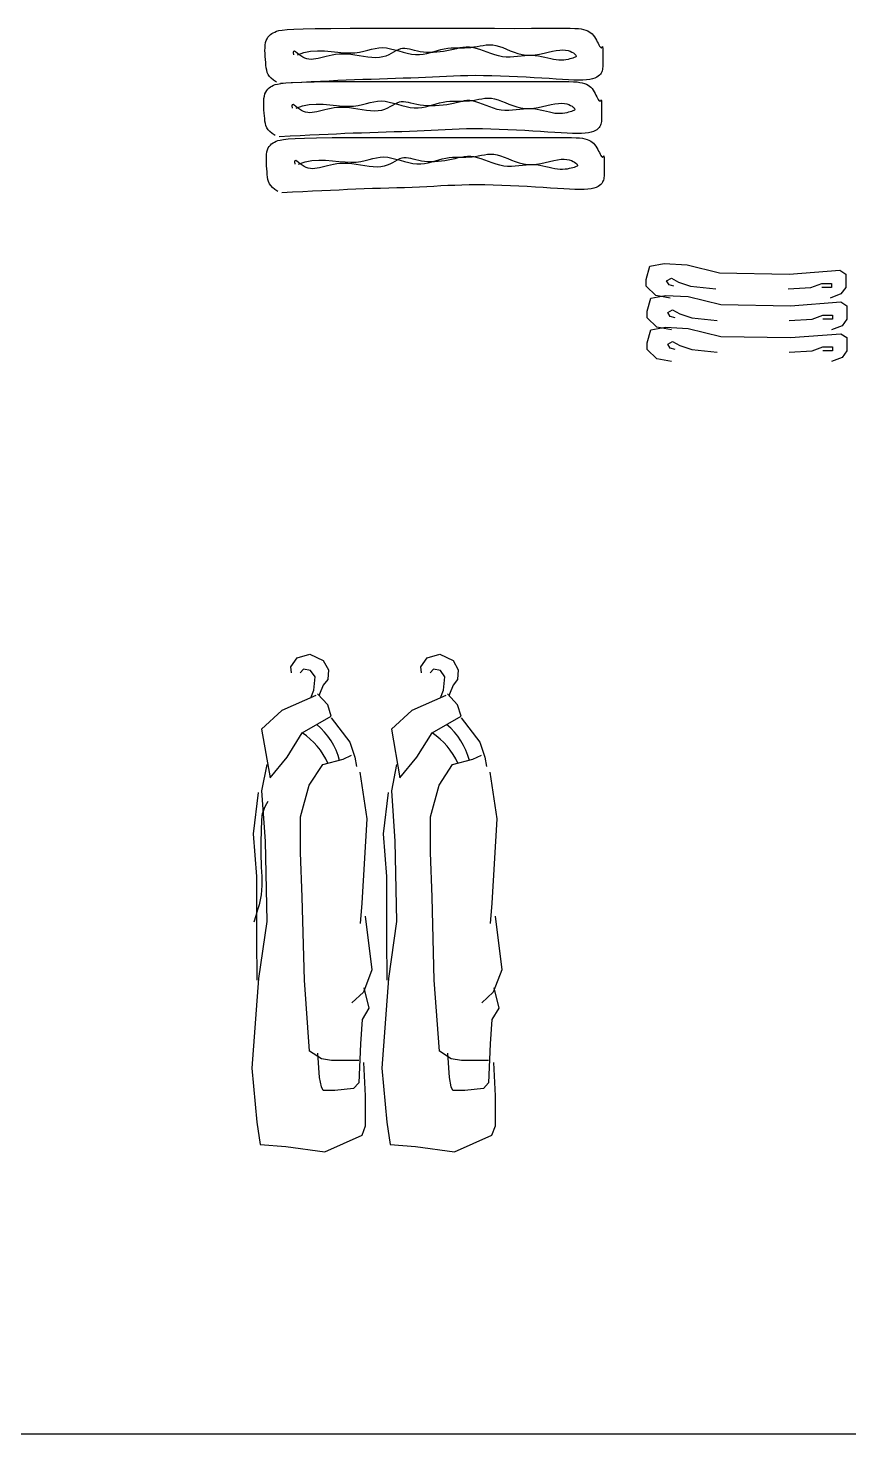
# Model space of a CAD drawing. Header units: inches. Extents: x 8.4 to 50.9, y 14.4 to 39.2.
# Drawn here: x 18.763 to 19.97, y 33.805 to 35.872 of the extents above; entities that cross this region are included whole.
import ezdxf

# ---------------------------------------------------------------- set-up
doc = ezdxf.new("R2010")
doc.units = ezdxf.units.IN
doc.header["$MEASUREMENT"] = 0
doc.layers.add('02', color=2, linetype='Continuous')
doc.layers.add('1', color=1, linetype='Continuous')

msp = doc.modelspace()

# ---------------------------------------------------------------- linework, layer by layer
at = {"layer": '02'}
for p, q in [((19.6717, 35.5028, -0.3429), (19.677, 35.5222, -0.3429)), ((19.677, 35.5222, -0.3429), (19.6982, 35.5261, -0.3429)), ((19.6982, 35.5261, -0.3429), (19.7318, 35.5242, -0.3429)), ((19.7318, 35.5242, -0.3429), (19.7795, 35.5125, -0.3429)), ((19.7795, 35.5125, -0.3429), (19.8821, 35.5106, -0.3429)), ((19.8821, 35.5106, -0.3429), (19.9563, 35.5164, -0.3429)), ((19.9563, 35.5164, -0.3429), (19.9652, 35.5106, -0.3429)), ((19.9652, 35.5106, -0.3429), (19.9652, 35.4911, -0.3429)), ((19.6717, 35.493, -0.3429), (19.6717, 35.5028, -0.3429)), ((19.6858, 35.4794, -0.3429), (19.6717, 35.493, -0.3429)), ((19.7017, 35.5008, -0.3429), (19.7088, 35.5047, -0.3429)), ((19.7053, 35.495, -0.3429), (19.7017, 35.5008, -0.3429)), ((19.7123, 35.493, -0.3429), (19.7053, 35.495, -0.3429)), ((19.7088, 35.5047, -0.3429), (19.7194, 35.4989, -0.3429)), ((19.7194, 35.4989, -0.3429), (19.7371, 35.493, -0.3429)), ((19.7371, 35.493, -0.3429), (19.7742, 35.4892, -0.3429)), ((19.8803, 35.4892, -0.3429), (19.9139, 35.4911, -0.3429)), ((19.9139, 35.4911, -0.3429), (19.9298, 35.4969, -0.3429)), ((19.9298, 35.4969, -0.3429), (19.944, 35.4969, -0.3429)), ((19.944, 35.4911, -0.3429), (19.9298, 35.4911, -0.3429)), ((19.944, 35.4969, -0.3429), (19.944, 35.4911, -0.3429)), ((19.9652, 35.4911, -0.3429), (19.9581, 35.4814, -0.3429)), ((19.6734, 35.4561, -0.3429), (19.6787, 35.4755, -0.3429)), ((19.6787, 35.4755, -0.3429), (19.7, 35.4794, -0.3429)), ((19.707, 35.4755, -0.3429), (19.6858, 35.4794, -0.3429)), ((19.7, 35.4794, -0.3429), (19.7335, 35.4775, -0.3429)), ((19.7335, 35.4775, -0.3429), (19.7813, 35.4658, -0.3429)), ((19.8838, 35.4639, -0.3429), (19.9581, 35.4697, -0.3429)), ((19.9581, 35.4814, -0.3429), (19.9422, 35.4755, -0.3429)), ((19.9581, 35.4697, -0.3429), (19.9669, 35.4639, -0.3429)), ((19.6734, 35.4464, -0.3429), (19.6734, 35.4561, -0.3429)), ((19.7035, 35.4541, -0.3429), (19.7106, 35.458, -0.3429)), ((19.707, 35.4483, -0.3429), (19.7035, 35.4541, -0.3429)), ((19.7141, 35.4464, -0.3429), (19.707, 35.4483, -0.3429)), ((19.7106, 35.458, -0.3429), (19.7212, 35.4522, -0.3429)), ((19.7212, 35.4522, -0.3429), (19.7389, 35.4464, -0.3429)), ((19.7813, 35.4658, -0.3429), (19.8838, 35.4639, -0.3429)), ((19.9157, 35.4444, -0.3429), (19.9316, 35.4503, -0.3429)), ((19.9316, 35.4503, -0.3429), (19.9457, 35.4503, -0.3429)), ((19.9457, 35.4503, -0.3429), (19.9457, 35.4444, -0.3429)), ((19.9669, 35.4639, -0.3429), (19.9669, 35.4444, -0.3429)), ((19.6876, 35.4328, -0.3429), (19.6734, 35.4464, -0.3429)), ((19.6734, 35.4094, -0.3429), (19.6787, 35.4289, -0.3429)), ((19.6787, 35.4289, -0.3429), (19.7, 35.4328, -0.3429)), ((19.7088, 35.4289, -0.3429), (19.6876, 35.4328, -0.3429)), ((19.7, 35.4328, -0.3429), (19.7335, 35.4308, -0.3429)), ((19.7335, 35.4308, -0.3429), (19.7813, 35.4191, -0.3429)), ((19.7389, 35.4464, -0.3429), (19.776, 35.4425, -0.3429)), ((19.8821, 35.4425, -0.3429), (19.9157, 35.4444, -0.3429)), ((19.9457, 35.4444, -0.3429), (19.9316, 35.4444, -0.3429)), ((19.9599, 35.4347, -0.3429), (19.944, 35.4289, -0.3429)), ((19.9669, 35.4444, -0.3429), (19.9599, 35.4347, -0.3429)), ((19.6734, 35.3997, -0.3429), (19.6734, 35.4094, -0.3429)), ((19.7035, 35.4075, -0.3429), (19.7106, 35.4114, -0.3429)), ((19.707, 35.4016, -0.3429), (19.7035, 35.4075, -0.3429)), ((19.7106, 35.4114, -0.3429), (19.7212, 35.4055, -0.3429)), ((19.7813, 35.4191, -0.3429), (19.8838, 35.4172, -0.3429)), ((19.8838, 35.4172, -0.3429), (19.9581, 35.423, -0.3429)), ((19.9581, 35.423, -0.3429), (19.9669, 35.4172, -0.3429)), ((19.9669, 35.4172, -0.3429), (19.9669, 35.3977, -0.3429)), ((19.6876, 35.3861, -0.3429), (19.6734, 35.3997, -0.3429)), ((19.7088, 35.3822, -0.3429), (19.6876, 35.3861, -0.3429)), ((19.7141, 35.3997, -0.3429), (19.707, 35.4016, -0.3429)), ((19.7212, 35.4055, -0.3429), (19.7389, 35.3997, -0.3429)), ((19.7389, 35.3997, -0.3429), (19.776, 35.3958, -0.3429)), ((19.8821, 35.3958, -0.3429), (19.9157, 35.3977, -0.3429)), ((19.9157, 35.3977, -0.3429), (19.9316, 35.4036, -0.3429)), ((19.9316, 35.4036, -0.3429), (19.9457, 35.4036, -0.3429)), ((19.9457, 35.3977, -0.3429), (19.9316, 35.3977, -0.3429)), ((19.9599, 35.388, -0.3429), (19.944, 35.3822, -0.3429)), ((19.9457, 35.4036, -0.3429), (19.9457, 35.3977, -0.3429)), ((19.9669, 35.3977, -0.3429), (19.9599, 35.388, -0.3429)), ((19.1492, 34.9331), (19.1586, 34.9464)), ((19.1504, 34.9246), (19.1492, 34.9331)), ((19.1586, 34.9464), (19.1773, 34.9516)), ((19.1773, 34.9516), (19.1969, 34.9423)), ((19.1969, 34.9423), (19.2044, 34.929)), ((19.3402, 34.9331), (19.3496, 34.9464)), ((19.3414, 34.9246), (19.3402, 34.9331)), ((19.3496, 34.9464), (19.3683, 34.9516)), ((19.3683, 34.9516), (19.3879, 34.9423)), ((19.3879, 34.9423), (19.3954, 34.929)), ((19.1679, 34.93), (19.163, 34.9246)), ((19.1782, 34.9279), (19.1679, 34.93)), ((19.1848, 34.9187), (19.1782, 34.9279)), ((19.1829, 34.8991), (19.1848, 34.9187)), ((19.2034, 34.9146), (19.1969, 34.9063)), ((19.2044, 34.929), (19.2034, 34.9146)), ((19.3589, 34.93), (19.354, 34.9246)), ((19.3692, 34.9279), (19.3589, 34.93)), ((19.3757, 34.9187), (19.3692, 34.9279)), ((19.3739, 34.8991), (19.3757, 34.9187)), ((19.3944, 34.9146), (19.3879, 34.9063)), ((19.3954, 34.929), (19.3944, 34.9146)), ((19.1861, 34.8909), (19.1362, 34.869)), ((19.1784, 34.8875), (19.1829, 34.8991)), ((19.2035, 34.8772), (19.1886, 34.8936)), ((19.1913, 34.893), (19.1911, 34.8909)), ((19.1969, 34.9063), (19.1913, 34.893)), ((19.3771, 34.8909), (19.3272, 34.869)), ((19.3694, 34.8875), (19.3739, 34.8991)), ((19.3945, 34.8772), (19.3796, 34.8936)), ((19.3823, 34.893), (19.3821, 34.8909)), ((19.3879, 34.9063), (19.3823, 34.893)), ((19.2085, 34.8607), (19.2035, 34.8772)), ((19.3995, 34.8607), (19.3945, 34.8772)), ((19.1362, 34.869), (19.1063, 34.8415)), ((19.1661, 34.836), (19.2085, 34.8607)), ((19.2085, 34.858), (19.236, 34.8223)), ((19.3272, 34.869), (19.2973, 34.8415)), ((19.3571, 34.836), (19.3995, 34.8607)), ((19.3995, 34.858), (19.427, 34.8223)), ((19.1063, 34.8415), (19.1187, 34.7702)), ((19.1437, 34.8004), (19.1661, 34.836)), ((19.2973, 34.8415), (19.3097, 34.7702)), ((19.3347, 34.8004), (19.3571, 34.836)), ((19.236, 34.8223), (19.2435, 34.8004)), ((19.427, 34.8223), (19.4345, 34.8004)), ((19.1138, 34.7894), (19.1063, 34.751)), ((19.1187, 34.7702), (19.1437, 34.8004)), ((19.1761, 34.7592), (19.1961, 34.7894)), ((19.1961, 34.7894), (19.226, 34.7976)), ((19.226, 34.7976), (19.2385, 34.8031)), ((19.2435, 34.8004), (19.246, 34.7866)), ((19.3048, 34.7894), (19.2973, 34.751)), ((19.3097, 34.7702), (19.3347, 34.8004)), ((19.3671, 34.7592), (19.3871, 34.7894)), ((19.3871, 34.7894), (19.417, 34.7976)), ((19.417, 34.7976), (19.4295, 34.8031)), ((19.4345, 34.8004), (19.4369, 34.7866)), ((19.2509, 34.7784), (19.2609, 34.7098)), ((19.4419, 34.7784), (19.4519, 34.7098)), ((19.1013, 34.7482), (19.0938, 34.6879)), ((19.1063, 34.751), (19.1113, 34.6769)), ((19.1636, 34.7126), (19.1761, 34.7592)), ((19.2923, 34.7482), (19.2848, 34.6879)), ((19.2973, 34.751), (19.3023, 34.6769)), ((19.3546, 34.7126), (19.3671, 34.7592)), ((19.1102, 34.7251), (19.109, 34.7222)), ((19.1116, 34.7283), (19.1102, 34.7251)), ((19.1133, 34.7317), (19.1116, 34.7283)), ((19.1152, 34.7352), (19.1133, 34.7317)), ((19.106, 34.7059), (19.1059, 34.7022)), ((19.1062, 34.7091), (19.106, 34.7059)), ((19.1064, 34.7119), (19.1062, 34.7091)), ((19.1068, 34.7145), (19.1064, 34.7119)), ((19.1073, 34.717), (19.1068, 34.7145)), ((19.108, 34.7195), (19.1073, 34.717)), ((19.109, 34.7222), (19.108, 34.7195)), ((19.1636, 34.6604), (19.1636, 34.7126)), ((19.2609, 34.7098), (19.2537, 34.5857)), ((19.3546, 34.6604), (19.3546, 34.7126)), ((19.4519, 34.7098), (19.4447, 34.5857)), ((19.0938, 34.6879), (19.0988, 34.6248)), ((19.1054, 34.6871), (19.1053, 34.6809)), ((19.1056, 34.6928), (19.1054, 34.6871)), ((19.1057, 34.6979), (19.1056, 34.6928)), ((19.1059, 34.7022), (19.1057, 34.6979)), ((19.2848, 34.6879), (19.2898, 34.6248)), ((19.1052, 34.6742), (19.1051, 34.6673)), ((19.1051, 34.6673), (19.1051, 34.6601)), ((19.1053, 34.6809), (19.1052, 34.6742)), ((19.1113, 34.6769), (19.1138, 34.5589)), ((19.3023, 34.6769), (19.3048, 34.5589)), ((19.1051, 34.6601), (19.1052, 34.6529)), ((19.1052, 34.6529), (19.1054, 34.6457)), ((19.1054, 34.6457), (19.1057, 34.6387)), ((19.1661, 34.5946), (19.1636, 34.6604)), ((19.3571, 34.5946), (19.3546, 34.6604)), ((19.0988, 34.6248), (19.0988, 34.5342)), ((19.1057, 34.6387), (19.1061, 34.6318)), ((19.1061, 34.6318), (19.1064, 34.625)), ((19.1064, 34.625), (19.1066, 34.6182)), ((19.2898, 34.6248), (19.2898, 34.5342)), ((19.1062, 34.6047), (19.1055, 34.5978)), ((19.1066, 34.6115), (19.1062, 34.6047)), ((19.1066, 34.6182), (19.1066, 34.6115)), ((19.1026, 34.5835), (19.1004, 34.5758)), ((19.1043, 34.5907), (19.1026, 34.5835)), ((19.1055, 34.5978), (19.1043, 34.5907)), ((19.1692, 34.4723), (19.1661, 34.5946)), ((19.2537, 34.5857), (19.2512, 34.5556)), ((19.3602, 34.4723), (19.3571, 34.5946)), ((19.4447, 34.5857), (19.4422, 34.5556)), ((19.0977, 34.5673), (19.0948, 34.5577)), ((19.1004, 34.5758), (19.0977, 34.5673)), ((19.2587, 34.5665), (19.2684, 34.4876)), ((19.4497, 34.5665), (19.4594, 34.4876)), ((19.1138, 34.5589), (19.1018, 34.475)), ((19.3048, 34.5589), (19.2928, 34.475)), ((19.0988, 34.5342), (19.0993, 34.4723)), ((19.2898, 34.5342), (19.2903, 34.4723)), ((19.2684, 34.4876), (19.2559, 34.4547)), ((19.4594, 34.4876), (19.4469, 34.4547)), ((19.1018, 34.475), (19.0919, 34.3433)), ((19.1767, 34.368), (19.1692, 34.4723)), ((19.2565, 34.4613), (19.264, 34.4311)), ((19.2928, 34.475), (19.2829, 34.3433)), ((19.3677, 34.368), (19.3602, 34.4723)), ((19.4475, 34.4613), (19.455, 34.4311)), ((19.2559, 34.4547), (19.239, 34.4394)), ((19.4469, 34.4547), (19.43, 34.4394)), ((19.254, 34.4147), (19.2515, 34.379)), ((19.264, 34.4311), (19.254, 34.4147)), ((19.445, 34.4147), (19.4425, 34.379)), ((19.455, 34.4311), (19.445, 34.4147)), ((19.2515, 34.379), (19.249, 34.3214)), ((19.4425, 34.379), (19.44, 34.3214)), ((19.1941, 34.357), (19.1767, 34.368)), ((19.1916, 34.3296), (19.1891, 34.3653)), ((19.2091, 34.3543), (19.1941, 34.357)), ((19.249, 34.3543), (19.2091, 34.3543)), ((19.3851, 34.357), (19.3677, 34.368)), ((19.3826, 34.3296), (19.3801, 34.3653)), ((19.4001, 34.3543), (19.3851, 34.357)), ((19.44, 34.3543), (19.4001, 34.3543)), ((19.0919, 34.3433), (19.0993, 34.2638)), ((19.259, 34.3022), (19.2565, 34.3516)), ((19.2829, 34.3433), (19.2903, 34.2638)), ((19.45, 34.3022), (19.4475, 34.3516)), ((19.1941, 34.3159), (19.1916, 34.3296)), ((19.1966, 34.3104), (19.1941, 34.3159)), ((19.2415, 34.3131), (19.2141, 34.3104)), ((19.249, 34.3214), (19.2415, 34.3131)), ((19.3851, 34.3159), (19.3826, 34.3296)), ((19.3876, 34.3104), (19.3851, 34.3159)), ((19.4325, 34.3131), (19.4051, 34.3104)), ((19.44, 34.3214), (19.4325, 34.3131)), ((19.2141, 34.3104), (19.1966, 34.3104)), ((19.259, 34.2583), (19.259, 34.3022)), ((19.4051, 34.3104), (19.3876, 34.3104)), ((19.45, 34.2583), (19.45, 34.3022)), ((19.0993, 34.2638), (19.1043, 34.2308)), ((19.254, 34.2446), (19.259, 34.2583)), ((19.2903, 34.2638), (19.2953, 34.2308)), ((19.445, 34.2446), (19.45, 34.2583)), ((19.1043, 34.2308), (19.1418, 34.2281)), ((19.1991, 34.2199), (19.254, 34.2446)), ((19.2953, 34.2308), (19.3327, 34.2281)), ((19.3901, 34.2199), (19.445, 34.2446)), ((19.1418, 34.2281), (19.1991, 34.2199)), ((19.3327, 34.2281), (19.3901, 34.2199))]:
    msp.add_line(p, q, dxfattribs=at)
for points in [[(19.1282, 35.7929), (19.1237, 35.7958), (19.1203, 35.7986), (19.1177, 35.8014), (19.1158, 35.8043), (19.1146, 35.8073), (19.1137, 35.8105), (19.1131, 35.8139), (19.1127, 35.8177), (19.1123, 35.8217), (19.1119, 35.826), (19.1116, 35.8304), (19.1113, 35.8349), (19.1112, 35.8393), (19.1113, 35.8435), (19.1116, 35.8474), (19.1122, 35.851), (19.1131, 35.8541), (19.1142, 35.8568), (19.1156, 35.8591), (19.1172, 35.8611), (19.1191, 35.8628), (19.1211, 35.8642), (19.1233, 35.8655), (19.1256, 35.8666), (19.1282, 35.8677), (19.1316, 35.8686), (19.1365, 35.8694), (19.1436, 35.8702), (19.1536, 35.8708), (19.1673, 35.8713), (19.1852, 35.8717), (19.2081, 35.872), (19.2365, 35.8722), (19.2691, 35.8723), (19.3047, 35.8723), (19.3418, 35.8723), (19.3791, 35.8722), (19.4152, 35.8721), (19.4487, 35.8721), (19.4783, 35.872), (19.5029, 35.8721), (19.5227, 35.8721), (19.5384, 35.8722), (19.5505, 35.8722), (19.5598, 35.8721), (19.5667, 35.8719), (19.572, 35.8716), (19.5761, 35.8711), (19.5797, 35.8704), (19.5829, 35.8695), (19.5857, 35.8683), (19.5881, 35.867), (19.5903, 35.8655), (19.5923, 35.8637), (19.594, 35.8618), (19.5956, 35.8596), (19.5971, 35.8572), (19.5985, 35.8548), (19.5998, 35.8523), (19.6011, 35.85), (19.6022, 35.8478), (19.6032, 35.846), (19.6041, 35.8446), (19.6049, 35.8437), (19.6055, 35.8433), (19.6061, 35.8435), (19.6065, 35.8439), (19.6069, 35.8445), (19.6072, 35.8449), (19.6074, 35.8452), (19.6076, 35.845), (19.6077, 35.8443), (19.6078, 35.8429), (19.6079, 35.8408), (19.608, 35.8383), (19.608, 35.8354), (19.608, 35.8323), (19.608, 35.8291), (19.608, 35.8259), (19.608, 35.8229), (19.608, 35.8202), (19.608, 35.8177), (19.6079, 35.8155), (19.6077, 35.8134), (19.6074, 35.8115), (19.607, 35.8097), (19.6063, 35.808), (19.6055, 35.8063), (19.6044, 35.8047), (19.603, 35.803), (19.6012, 35.8015), (19.599, 35.8), (19.5962, 35.7987), (19.5929, 35.7976), (19.5889, 35.7968), (19.5841, 35.7961), (19.5786, 35.7958), (19.5722, 35.7957), (19.5651, 35.7959), (19.5573, 35.7962), (19.5486, 35.7967), (19.5393, 35.7973), (19.5292, 35.798), (19.5184, 35.7987), (19.507, 35.7994), (19.495, 35.8001), (19.4827, 35.8007), (19.4701, 35.8013), (19.4575, 35.8018), (19.445, 35.8022), (19.4327, 35.8024), (19.4209, 35.8025), (19.4096, 35.8024), (19.3987, 35.8022), (19.3882, 35.8018), (19.378, 35.8014), (19.3678, 35.8009), (19.3576, 35.8004), (19.3472, 35.7998), (19.3367, 35.7993), (19.3258, 35.7989), (19.3145, 35.7985), (19.303, 35.7981), (19.2913, 35.7977), (19.2794, 35.7974), (19.2673, 35.797), (19.2552, 35.7966), (19.243, 35.7961), (19.2308, 35.7956), (19.2184, 35.7951), (19.2058, 35.7945), (19.1928, 35.7938), (19.1792, 35.7932), (19.1649, 35.7925), (19.1499, 35.7918), (19.1339, 35.791)], [(19.1588, 35.8331), (19.1684, 35.8366), (19.1783, 35.8384), (19.1884, 35.8391), (19.1985, 35.8389), (19.2085, 35.8381), (19.2181, 35.8371), (19.2272, 35.8362), (19.2356, 35.8358), (19.2432, 35.8361), (19.2501, 35.837), (19.2564, 35.8383), (19.2623, 35.8398), (19.2678, 35.8413), (19.2732, 35.8425), (19.2786, 35.8434), (19.2841, 35.8437), (19.2899, 35.8432), (19.2958, 35.8421), (19.3019, 35.8405), (19.3081, 35.8388), (19.3143, 35.837), (19.3205, 35.8354), (19.3266, 35.8342), (19.3326, 35.8335), (19.3384, 35.8334), (19.3439, 35.834), (19.3494, 35.8351), (19.3546, 35.8364), (19.3598, 35.838), (19.3649, 35.8395), (19.3699, 35.8409), (19.3749, 35.8421), (19.3799, 35.8428), (19.3849, 35.8433), (19.3899, 35.8435), (19.3948, 35.8435), (19.3996, 35.8435), (19.4045, 35.8435), (19.4092, 35.8436), (19.4139, 35.844), (19.4185, 35.8446), (19.423, 35.8454), (19.4276, 35.8462), (19.4321, 35.847), (19.4366, 35.8475), (19.4413, 35.8478), (19.446, 35.8476), (19.4508, 35.8468), (19.4558, 35.8455), (19.4609, 35.8436), (19.4662, 35.8414), (19.4717, 35.8391), (19.4774, 35.8368), (19.4832, 35.8349), (19.4892, 35.8334), (19.4955, 35.8325), (19.5019, 35.8324), (19.5084, 35.833), (19.515, 35.834), (19.5215, 35.8354), (19.5277, 35.8368), (19.5338, 35.8382), (19.5394, 35.8394), (19.5446, 35.8401), (19.5492, 35.8403), (19.5533, 35.84), (19.5568, 35.8393), (19.5599, 35.8384), (19.5625, 35.8372), (19.5646, 35.8359), (19.5663, 35.8346), (19.5675, 35.8335), (19.5684, 35.8325), (19.5689, 35.8317), (19.569, 35.831), (19.5688, 35.8304), (19.5681, 35.8299), (19.5671, 35.8294), (19.5658, 35.8289), (19.564, 35.8283), (19.5619, 35.8277), (19.5595, 35.827), (19.5568, 35.8264), (19.5538, 35.8258), (19.5505, 35.8254), (19.547, 35.8252), (19.5433, 35.8252), (19.5395, 35.8255), (19.5355, 35.8261), (19.5313, 35.827), (19.527, 35.8281), (19.5225, 35.8292), (19.5179, 35.8303), (19.5132, 35.8312), (19.5084, 35.8318), (19.5034, 35.8322), (19.4984, 35.8321), (19.4932, 35.8317), (19.4879, 35.8311), (19.4825, 35.8305), (19.4771, 35.83), (19.4715, 35.8297), (19.466, 35.8297), (19.4604, 35.8303), (19.4547, 35.8314), (19.4491, 35.833), (19.4435, 35.8349), (19.4379, 35.837), (19.4324, 35.839), (19.4271, 35.8409), (19.4218, 35.8425), (19.4167, 35.8437), (19.4117, 35.8442), (19.4069, 35.8442), (19.4022, 35.8438), (19.3976, 35.8431), (19.393, 35.8421), (19.3883, 35.841), (19.3836, 35.8399), (19.3788, 35.8389), (19.3739, 35.838), (19.3688, 35.8373), (19.3638, 35.8368), (19.3587, 35.8366), (19.3537, 35.8365), (19.3488, 35.8366), (19.3441, 35.837), (19.3395, 35.8376), (19.3353, 35.8384), (19.3312, 35.8394), (19.3274, 35.8403), (19.3237, 35.8412), (19.3202, 35.8419), (19.3168, 35.8423), (19.3135, 35.8423), (19.3103, 35.8417), (19.3071, 35.8406), (19.3038, 35.839), (19.3004, 35.8371), (19.2969, 35.8351), (19.2931, 35.8331), (19.289, 35.8313), (19.2846, 35.8299), (19.2797, 35.829), (19.2743, 35.8287), (19.2685, 35.829), (19.2624, 35.8296), (19.2561, 35.8306), (19.2498, 35.8316), (19.2434, 35.8327), (19.2372, 35.8335), (19.2312, 35.8341), (19.2255, 35.8342), (19.2201, 35.834), (19.215, 35.8335), (19.2102, 35.8327), (19.2056, 35.8318), (19.2013, 35.8307), (19.1971, 35.8297), (19.1932, 35.8287), (19.1895, 35.8278), (19.1859, 35.8271), (19.1825, 35.8266), (19.1792, 35.8264), (19.1759, 35.8265), (19.1728, 35.827), (19.1698, 35.828), (19.1668, 35.8295), (19.1638, 35.8314), (19.161, 35.8336), (19.1584, 35.8357), (19.1562, 35.8373), (19.1544, 35.8382), (19.1533, 35.8381), (19.1528, 35.8365), (19.153, 35.8331)], [(19.1263, 35.7145), (19.1218, 35.7173), (19.1183, 35.7201), (19.1158, 35.7229), (19.1139, 35.7258), (19.1126, 35.7289), (19.1118, 35.732), (19.1112, 35.7355), (19.1108, 35.7392), (19.1104, 35.7432), (19.11, 35.7475), (19.1096, 35.752), (19.1094, 35.7564), (19.1093, 35.7608), (19.1094, 35.765), (19.1097, 35.769), (19.1103, 35.7725), (19.1112, 35.7757), (19.1123, 35.7783), (19.1137, 35.7806), (19.1153, 35.7826), (19.1172, 35.7843), (19.1192, 35.7858), (19.1214, 35.787), (19.1237, 35.7882), (19.1263, 35.7892), (19.1297, 35.7901), (19.1346, 35.791), (19.1417, 35.7917), (19.1517, 35.7923), (19.1653, 35.7929), (19.1833, 35.7933), (19.2062, 35.7936), (19.2345, 35.7938), (19.2672, 35.7939), (19.3027, 35.7939), (19.3399, 35.7938), (19.3772, 35.7938), (19.4133, 35.7937), (19.4468, 35.7936), (19.4764, 35.7936), (19.5009, 35.7936), (19.5208, 35.7937), (19.5364, 35.7937), (19.5486, 35.7937), (19.5579, 35.7936), (19.5648, 35.7935), (19.5701, 35.7931), (19.5742, 35.7926), (19.5778, 35.7919), (19.581, 35.791), (19.5838, 35.7899), (19.5862, 35.7886), (19.5884, 35.787), (19.5903, 35.7853), (19.5921, 35.7833), (19.5937, 35.7811), (19.5952, 35.7788), (19.5966, 35.7763), (19.5979, 35.7739), (19.5992, 35.7715), (19.6003, 35.7693), (19.6013, 35.7675), (19.6022, 35.7661), (19.6029, 35.7652), (19.6036, 35.7649), (19.6042, 35.765), (19.6046, 35.7655), (19.605, 35.766), (19.6053, 35.7665), (19.6055, 35.7667), (19.6057, 35.7666), (19.6058, 35.7658), (19.6059, 35.7644), (19.606, 35.7624), (19.6061, 35.7598), (19.6061, 35.7569), (19.6061, 35.7538), (19.6061, 35.7506), (19.6061, 35.7475), (19.6061, 35.7445), (19.6061, 35.7417), (19.6061, 35.7393), (19.606, 35.737), (19.6058, 35.735), (19.6055, 35.7331), (19.6051, 35.7313), (19.6044, 35.7296), (19.6036, 35.7279), (19.6025, 35.7262), (19.6011, 35.7246), (19.5993, 35.723), (19.5971, 35.7216), (19.5943, 35.7203), (19.591, 35.7192), (19.587, 35.7183), (19.5822, 35.7177), (19.5767, 35.7173), (19.5703, 35.7173), (19.5632, 35.7174), (19.5553, 35.7178), (19.5467, 35.7182), (19.5374, 35.7188), (19.5273, 35.7195), (19.5165, 35.7202), (19.5051, 35.7209), (19.4931, 35.7216), (19.4808, 35.7223), (19.4682, 35.7229), (19.4556, 35.7234), (19.4431, 35.7237), (19.4308, 35.724), (19.419, 35.7241), (19.4077, 35.724), (19.3968, 35.7237), (19.3863, 35.7234), (19.376, 35.7229), (19.3659, 35.7224), (19.3557, 35.7219), (19.3453, 35.7214), (19.3348, 35.7209), (19.3238, 35.7204), (19.3126, 35.72), (19.3011, 35.7196), (19.2894, 35.7193), (19.2775, 35.7189), (19.2654, 35.7185), (19.2533, 35.7181), (19.2411, 35.7177), (19.2288, 35.7172), (19.2165, 35.7166), (19.2039, 35.716), (19.1908, 35.7154), (19.1773, 35.7147), (19.163, 35.714), (19.148, 35.7133), (19.132, 35.7126)], [(19.1569, 35.7547), (19.1664, 35.7581), (19.1764, 35.76), (19.1865, 35.7606), (19.1966, 35.7604), (19.2066, 35.7596), (19.2162, 35.7586), (19.2253, 35.7578), (19.2337, 35.7574), (19.2413, 35.7577), (19.2482, 35.7586), (19.2545, 35.7599), (19.2604, 35.7614), (19.2659, 35.7628), (19.2713, 35.7641), (19.2767, 35.765), (19.2822, 35.7652), (19.288, 35.7647), (19.2939, 35.7636), (19.3, 35.7621), (19.3062, 35.7603), (19.3124, 35.7586), (19.3186, 35.7569), (19.3247, 35.7557), (19.3307, 35.755), (19.3364, 35.755), (19.342, 35.7556), (19.3474, 35.7566), (19.3527, 35.758), (19.3579, 35.7595), (19.363, 35.761), (19.368, 35.7625), (19.373, 35.7636), (19.378, 35.7644), (19.383, 35.7648), (19.3879, 35.765), (19.3929, 35.765), (19.3977, 35.765), (19.4025, 35.765), (19.4073, 35.7652), (19.412, 35.7655), (19.4166, 35.7661), (19.4211, 35.7669), (19.4256, 35.7677), (19.4302, 35.7685), (19.4347, 35.7691), (19.4393, 35.7693), (19.4441, 35.7691), (19.4489, 35.7684), (19.4539, 35.767), (19.459, 35.7651), (19.4643, 35.7629), (19.4698, 35.7606), (19.4754, 35.7584), (19.4813, 35.7564), (19.4873, 35.7549), (19.4935, 35.754), (19.5, 35.7539), (19.5065, 35.7545), (19.5131, 35.7556), (19.5195, 35.7569), (19.5258, 35.7584), (19.5318, 35.7598), (19.5375, 35.7609), (19.5427, 35.7617), (19.5473, 35.7619), (19.5514, 35.7616), (19.5549, 35.7609), (19.558, 35.7599), (19.5605, 35.7587), (19.5627, 35.7574), (19.5644, 35.7562), (19.5656, 35.755), (19.5665, 35.754), (19.567, 35.7532), (19.5671, 35.7525), (19.5669, 35.752), (19.5662, 35.7515), (19.5652, 35.751), (19.5638, 35.7505), (19.5621, 35.7499), (19.56, 35.7493), (19.5576, 35.7486), (19.5549, 35.7479), (19.5519, 35.7474), (19.5486, 35.7469), (19.5451, 35.7467), (19.5414, 35.7467), (19.5376, 35.747), (19.5335, 35.7477), (19.5294, 35.7486), (19.5251, 35.7496), (19.5206, 35.7507), (19.516, 35.7518), (19.5113, 35.7527), (19.5065, 35.7534), (19.5015, 35.7537), (19.4964, 35.7536), (19.4912, 35.7532), (19.486, 35.7527), (19.4806, 35.752), (19.4751, 35.7515), (19.4696, 35.7512), (19.4641, 35.7513), (19.4585, 35.7518), (19.4528, 35.7529), (19.4472, 35.7545), (19.4417, 35.7564), (19.4362, 35.7585), (19.4309, 35.7606), (19.4258, 35.7625), (19.421, 35.7641), (19.4164, 35.7652), (19.4122, 35.7657), (19.4082, 35.7658), (19.4043, 35.7653), (19.4005, 35.7646), (19.3966, 35.7636), (19.3925, 35.7626), (19.3882, 35.7614), (19.3836, 35.7604), (19.3785, 35.7596), (19.373, 35.7589), (19.3674, 35.7584), (19.3616, 35.7581), (19.3558, 35.758), (19.35, 35.7582), (19.3445, 35.7585), (19.3393, 35.7591), (19.3345, 35.76), (19.33, 35.7609), (19.3259, 35.7619), (19.322, 35.7628), (19.3184, 35.7635), (19.3149, 35.7639), (19.3116, 35.7638), (19.3084, 35.7633), (19.3051, 35.7622), (19.3019, 35.7606), (19.2985, 35.7587), (19.295, 35.7567), (19.2912, 35.7547), (19.2871, 35.7529), (19.2826, 35.7514), (19.2777, 35.7505), (19.2724, 35.7503), (19.2666, 35.7505), (19.2605, 35.7512), (19.2542, 35.7521), (19.2479, 35.7532), (19.2415, 35.7542), (19.2353, 35.7551), (19.2293, 35.7556), (19.2236, 35.7558), (19.2182, 35.7555), (19.2131, 35.755), (19.2083, 35.7542), (19.2037, 35.7533), (19.1994, 35.7523), (19.1952, 35.7512), (19.1913, 35.7502), (19.1876, 35.7493), (19.184, 35.7486), (19.1806, 35.7481), (19.1772, 35.7479), (19.174, 35.7481), (19.1709, 35.7486), (19.1679, 35.7495), (19.1648, 35.751), (19.1619, 35.753), (19.1591, 35.7551), (19.1565, 35.7572), (19.1543, 35.7589), (19.1525, 35.7598), (19.1513, 35.7596), (19.1508, 35.758), (19.1511, 35.7547)], [(19.1301, 35.6322), (19.1256, 35.635), (19.1222, 35.6378), (19.1196, 35.6407), (19.1177, 35.6435), (19.1165, 35.6466), (19.1156, 35.6498), (19.115, 35.6532), (19.1146, 35.6569), (19.1142, 35.661), (19.1138, 35.6652), (19.1135, 35.6697), (19.1132, 35.6741), (19.1132, 35.6785), (19.1132, 35.6827), (19.1136, 35.6867), (19.1141, 35.6903), (19.115, 35.6934), (19.1161, 35.6961), (19.1175, 35.6984), (19.1192, 35.7003), (19.121, 35.702), (19.123, 35.7035), (19.1252, 35.7048), (19.1275, 35.7059), (19.1301, 35.7069), (19.1335, 35.7078), (19.1384, 35.7087), (19.1455, 35.7094), (19.1555, 35.7101), (19.1692, 35.7106), (19.1871, 35.711), (19.2101, 35.7113), (19.2384, 35.7115), (19.271, 35.7116), (19.3066, 35.7116), (19.3437, 35.7115), (19.381, 35.7115), (19.4171, 35.7114), (19.4507, 35.7113), (19.4802, 35.7113), (19.5048, 35.7113), (19.5246, 35.7114), (19.5403, 35.7114), (19.5524, 35.7114), (19.5617, 35.7113), (19.5686, 35.7112), (19.5739, 35.7108), (19.5781, 35.7103), (19.5817, 35.7096), (19.5848, 35.7087), (19.5876, 35.7076), (19.5901, 35.7063), (19.5922, 35.7047), (19.5942, 35.703), (19.5959, 35.701), (19.5975, 35.6989), (19.599, 35.6965), (19.6004, 35.694), (19.6018, 35.6916), (19.603, 35.6892), (19.6041, 35.6871), (19.6051, 35.6852), (19.606, 35.6838), (19.6068, 35.6829), (19.6074, 35.6826), (19.608, 35.6827), (19.6084, 35.6832), (19.6088, 35.6837), (19.6091, 35.6842), (19.6093, 35.6844), (19.6095, 35.6843), (19.6096, 35.6836), (19.6097, 35.6821), (19.6098, 35.6801), (19.6099, 35.6776), (19.6099, 35.6747), (19.6099, 35.6716), (19.61, 35.6684), (19.61, 35.6652), (19.61, 35.6622), (19.61, 35.6595), (19.6099, 35.657), (19.6098, 35.6548), (19.6096, 35.6527), (19.6093, 35.6508), (19.6089, 35.649), (19.6082, 35.6473), (19.6074, 35.6456), (19.6063, 35.6439), (19.6049, 35.6423), (19.6031, 35.6407), (19.6009, 35.6393), (19.5982, 35.638), (19.5948, 35.6369), (19.5908, 35.636), (19.586, 35.6354), (19.5805, 35.6351), (19.5742, 35.635), (19.567, 35.6351), (19.5592, 35.6355), (19.5505, 35.636), (19.5412, 35.6366), (19.5311, 35.6372), (19.5203, 35.6379), (19.5089, 35.6387), (19.4969, 35.6394), (19.4846, 35.64), (19.472, 35.6406), (19.4594, 35.6411), (19.4469, 35.6414), (19.4347, 35.6417), (19.4228, 35.6418), (19.4115, 35.6417), (19.4007, 35.6415), (19.3902, 35.6411), (19.3799, 35.6407), (19.3697, 35.6402), (19.3595, 35.6396), (19.3492, 35.6391), (19.3386, 35.6386), (19.3277, 35.6381), (19.3164, 35.6377), (19.3049, 35.6374), (19.2932, 35.637), (19.2813, 35.6366), (19.2692, 35.6363), (19.2571, 35.6358), (19.2449, 35.6354), (19.2327, 35.6349), (19.2203, 35.6343), (19.2077, 35.6337), (19.1947, 35.6331), (19.1811, 35.6324), (19.1669, 35.6317), (19.1518, 35.631), (19.1358, 35.6303)], [(19.1607, 35.6724), (19.1703, 35.6758), (19.1802, 35.6777), (19.1903, 35.6783), (19.2004, 35.6781), (19.2104, 35.6773), (19.22, 35.6764), (19.2291, 35.6755), (19.2376, 35.6751), (19.2452, 35.6754), (19.252, 35.6763), (19.2583, 35.6776), (19.2642, 35.6791), (19.2697, 35.6805), (19.2751, 35.6818), (19.2805, 35.6827), (19.286, 35.6829), (19.2918, 35.6824), (19.2977, 35.6813), (19.3038, 35.6798), (19.31, 35.6781), (19.3163, 35.6763), (19.3225, 35.6747), (19.3286, 35.6734), (19.3345, 35.6727), (19.3403, 35.6727), (19.3459, 35.6733), (19.3513, 35.6743), (19.3566, 35.6757), (19.3617, 35.6772), (19.3668, 35.6788), (19.3719, 35.6802), (19.3769, 35.6813), (19.3819, 35.6821), (19.3868, 35.6825), (19.3918, 35.6827), (19.3967, 35.6828), (19.4016, 35.6827), (19.4064, 35.6828), (19.4111, 35.6829), (19.4158, 35.6832), (19.4204, 35.6838), (19.4249, 35.6846), (19.4295, 35.6855), (19.434, 35.6862), (19.4386, 35.6868), (19.4432, 35.687), (19.4479, 35.6869), (19.4527, 35.6861), (19.4577, 35.6847), (19.4628, 35.6828), (19.4681, 35.6806), (19.4736, 35.6783), (19.4793, 35.6761), (19.4851, 35.6741), (19.4911, 35.6726), (19.4974, 35.6718), (19.5038, 35.6717), (19.5103, 35.6722), (19.5169, 35.6733), (19.5234, 35.6746), (19.5297, 35.6761), (19.5357, 35.6775), (19.5413, 35.6787), (19.5465, 35.6794), (19.5511, 35.6796), (19.5552, 35.6793), (19.5587, 35.6786), (19.5618, 35.6776), (19.5644, 35.6764), (19.5665, 35.6751), (19.5682, 35.6739), (19.5695, 35.6727), (19.5703, 35.6717), (19.5708, 35.6709), (19.5709, 35.6703), (19.5707, 35.6697), (19.5701, 35.6692), (19.569, 35.6687), (19.5677, 35.6682), (19.5659, 35.6676), (19.5639, 35.667), (19.5614, 35.6663), (19.5587, 35.6657), (19.5557, 35.6651), (19.5524, 35.6647), (19.5489, 35.6644), (19.5453, 35.6644), (19.5414, 35.6647), (19.5374, 35.6654), (19.5332, 35.6663), (19.5289, 35.6673), (19.5244, 35.6684), (19.5199, 35.6695), (19.5151, 35.6704), (19.5103, 35.6711), (19.5053, 35.6714), (19.5003, 35.6714), (19.4951, 35.671), (19.4898, 35.6704), (19.4844, 35.6698), (19.479, 35.6692), (19.4735, 35.6689), (19.4679, 35.669), (19.4623, 35.6695), (19.4567, 35.6706), (19.451, 35.6722), (19.4454, 35.6742), (19.4398, 35.6762), (19.4344, 35.6783), (19.429, 35.6802), (19.4237, 35.6818), (19.4186, 35.6829), (19.4137, 35.6835), (19.4089, 35.6835), (19.4042, 35.6831), (19.3995, 35.6823), (19.3949, 35.6814), (19.3902, 35.6803), (19.3855, 35.6792), (19.3807, 35.6781), (19.3758, 35.6773), (19.3707, 35.6766), (19.3657, 35.6761), (19.3606, 35.6758), (19.3556, 35.6757), (19.3507, 35.6759), (19.346, 35.6763), (19.3415, 35.6769), (19.3372, 35.6777), (19.3331, 35.6786), (19.3293, 35.6796), (19.3257, 35.6805), (19.3221, 35.6812), (19.3187, 35.6816), (19.3154, 35.6815), (19.3122, 35.681), (19.309, 35.6799), (19.3057, 35.6783), (19.3023, 35.6764), (19.2988, 35.6744), (19.295, 35.6724), (19.2909, 35.6706), (19.2865, 35.6692), (19.2816, 35.6682), (19.2762, 35.668), (19.2704, 35.6682), (19.2643, 35.6689), (19.2581, 35.6698), (19.2517, 35.6709), (19.2453, 35.6719), (19.2391, 35.6728), (19.2331, 35.6733), (19.2274, 35.6735), (19.222, 35.6733), (19.2169, 35.6727), (19.2121, 35.672), (19.2075, 35.671), (19.2032, 35.67), (19.1991, 35.6689), (19.1951, 35.6679), (19.1914, 35.667), (19.1878, 35.6663), (19.1844, 35.6658), (19.1811, 35.6656), (19.1779, 35.6658), (19.1747, 35.6663), (19.1717, 35.6673), (19.1687, 35.6687), (19.1657, 35.6707), (19.1629, 35.6729), (19.1603, 35.6749), (19.1581, 35.6766), (19.1564, 35.6775), (19.1552, 35.6773), (19.1547, 35.6757), (19.155, 35.6724)]]:
    msp.add_lwpolyline(points, dxfattribs=at)
for centre, radius, start, end in [((19.1083, 34.7487), 0.1047, 24.1139, 56.4947), ((19.1224, 34.7701), 0.1017, 14.396, 50.3332), ((19.2993, 34.7487), 0.1047, 24.1139, 56.4947), ((19.3134, 34.7701), 0.1017, 14.396, 50.3332)]:
    msp.add_arc(centre, radius, start, end, dxfattribs=at)
at = {"layer": '1'}
msp.add_line((8.7087, 33.8054), (29.0349, 33.8054), dxfattribs=at)

doc.saveas('drawing.dxf')
